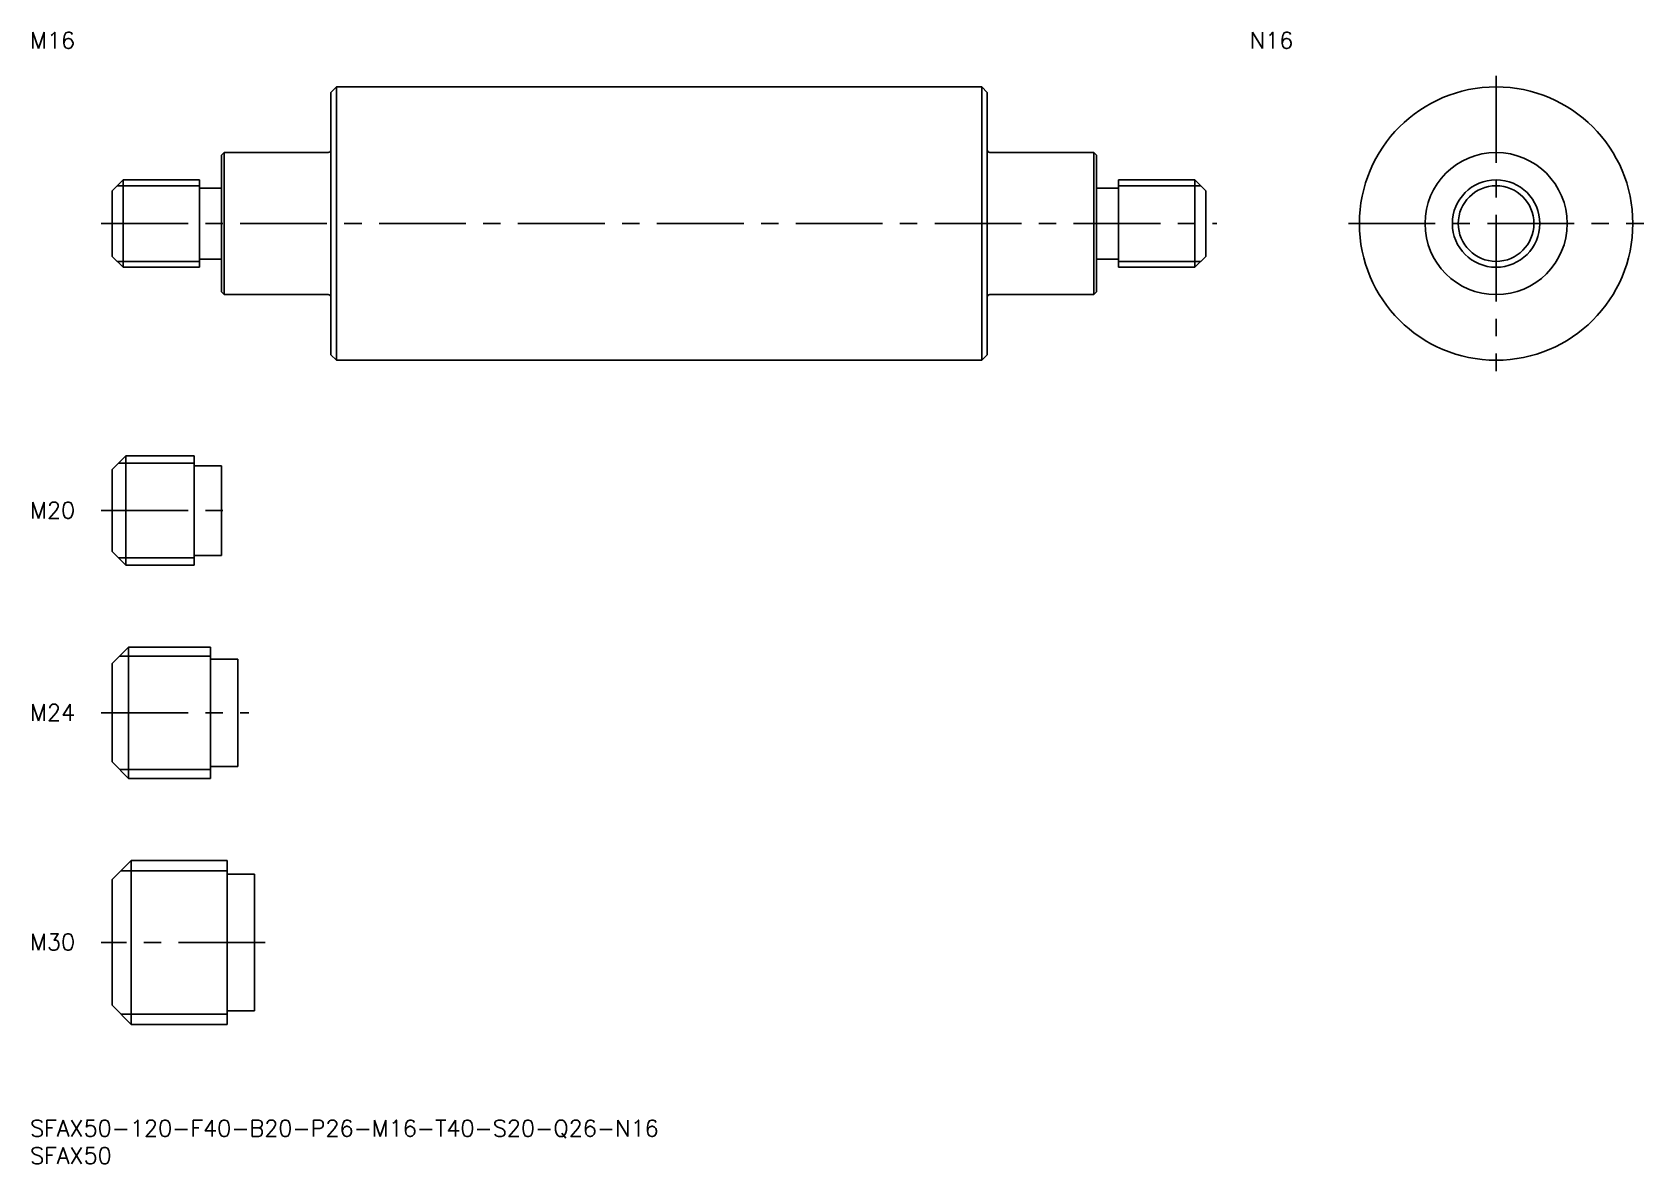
# Model space of a CAD drawing. Extents: x 0 to 295, y -8 to 199.
import ezdxf

# ---------------------------------------------------------------- set-up
doc = ezdxf.new("R2010")
doc.units = 0
doc.header["$LTSCALE"] = 0.5
doc.linetypes.add('CENTER', pattern=[50.8, 31.75, -6.35, 6.35, -6.35])
for name, color, linetype in [('MSM_CENTER', 1, 'CENTER'), ('MSM_CONTINUOUS', 7, 'CONTINUOUS'), ('MSM_NARROW', 5, 'CONTINUOUS'), ('MSM_PART_NUMBER', 7, 'CONTINUOUS')]:
    doc.layers.add(name, color=color, linetype=linetype)
doc.styles.get("Standard").update_dxf_attribs({"font": 'txt.shx', "height": 1, "bigfont": 'bigfont.shx'})

# ---------------------------------------------------------------- blocks, each defined once
blk = doc.blocks.new('*U12')
at = {"layer": 'MSM_PART_NUMBER'}
blk.add_text('SFAX50-120-F40-B20-P26-M16-T40-S20-Q26-N16', height=3, dxfattribs=at).set_placement((0, -3))
blk = doc.blocks.new('*U13')
at = {"layer": 'MSM_PART_NUMBER'}
blk.add_text('SFAX50', height=3, dxfattribs=at).set_placement((0, -8))
blk = doc.blocks.new('*U14')
at = {"layer": 'MSM_PART_NUMBER'}
blk.add_text('M30', height=3, dxfattribs=at).set_placement((0, 31.06))
blk = doc.blocks.new('*U15')
at = {"layer": 'MSM_PART_NUMBER'}
blk.add_text('M24', height=3, dxfattribs=at).set_placement((0, 73.06))
blk = doc.blocks.new('*U16')
at = {"layer": 'MSM_PART_NUMBER'}
blk.add_text('M20', height=3, dxfattribs=at).set_placement((0, 110.06))
blk = doc.blocks.new('*U17')
at = {"layer": 'MSM_PART_NUMBER'}
blk.add_text('M16', height=3, dxfattribs=at).set_placement((0, 196))
blk = doc.blocks.new('*U18')
at = {"layer": 'MSM_PART_NUMBER'}
blk.add_text('N16', height=3, rotation=360, dxfattribs=at).set_placement((223, 196))

msp = doc.modelspace()

# ---------------------------------------------------------------- linework, layer by layer
at = {"layer": 'MSM_CENTER'}
for p, q in [((268.06, 191), (268.06, 137)), ((13, 164), (217, 164)), ((241.06, 164), (295.06, 164)), ((13, 111.5), (37, 111.5)), ((13, 74.5), (40, 74.5)), ((43, 32.5), (13, 32.5))]:
    msp.add_line(p, q, dxfattribs=at)
at = {"layer": 'MSM_CONTINUOUS'}
for p, q in [((55, 188), (56, 189)), ((56, 189), (56, 139)), ((56, 189), (174, 189)), ((174, 189), (174, 139)), ((174, 189), (175, 188)), ((55, 188), (55, 140)), ((175, 188), (175, 140)), ((35.5, 177), (35, 176.5)), ((35.5, 177), (35.5, 151)), ((35.5, 177), (54.5, 177)), ((194.5, 177), (175.5, 177)), ((194.5, 177), (194.5, 151)), ((194.5, 177), (195, 176.5)), ((35, 176.5), (35, 151.5)), ((195, 176.5), (195, 151.5)), ((17, 172), (15, 170)), ((31, 172), (17, 172)), ((17, 156), (17, 172)), ((31, 172), (31, 156)), ((199, 172), (213, 172)), ((199, 172), (199, 156)), ((213, 172), (215, 170)), ((213, 156), (213, 172)), ((15, 158), (15, 170)), ((31, 170.5), (35, 170.5)), ((199, 170.5), (195, 170.5)), ((215, 158), (215, 170)), ((17, 156), (15, 158)), ((31, 157.5), (35, 157.5)), ((199, 157.5), (195, 157.5)), ((213, 156), (215, 158)), ((31, 156), (17, 156)), ((199, 156), (213, 156)), ((35.5, 151), (35, 151.5)), ((35.5, 151), (54.5, 151)), ((194.5, 151), (175.5, 151)), ((194.5, 151), (195, 151.5)), ((55, 140), (56, 139)), ((56, 139), (174, 139)), ((175, 140), (174, 139)), ((17.5, 121.5), (15, 119)), ((30, 121.5), (17.5, 121.5)), ((17.5, 121.5), (17.5, 101.5)), ((30, 121.5), (30, 101.5)), ((15, 104), (15, 119)), ((30, 119.7), (35, 119.7)), ((35, 119.7), (35, 103.3)), ((17.5, 101.5), (15, 104)), ((30, 103.3), (35, 103.3)), ((30, 101.5), (17.5, 101.5)), ((18, 86.5), (15, 83.5)), ((33, 86.5), (18, 86.5)), ((18, 62.5), (18, 86.5)), ((33, 86.5), (33, 62.5)), ((15, 65.5), (15, 83.5)), ((33, 84.3), (38, 84.3)), ((38, 84.3), (38, 64.7)), ((18, 62.5), (15, 65.5)), ((33, 62.5), (18, 62.5)), ((33, 64.7), (38, 64.7)), ((18.5, 47.5), (15, 44)), ((18.5, 47.5), (36, 47.5)), ((18.5, 17.5), (18.5, 47.5)), ((36, 47.5), (36, 17.5)), ((41, 45), (36, 45)), ((41, 45), (41, 20)), ((15, 44), (15, 21)), ((18.5, 17.5), (15, 21)), ((41, 20), (36, 20)), ((18.5, 17.5), (36, 17.5))]:
    msp.add_line(p, q, dxfattribs=at)
for radius in [25, 13, 8]:
    msp.add_circle((268.06, 164), radius, dxfattribs=at)
for centre, start, end in [((54.5, 177.5), 270, 0), ((175.5, 177.5), 180, 270), ((54.5, 150.5), 0, 90), ((175.5, 150.5), 90, 180)]:
    msp.add_arc(centre, 0.5, start, end, dxfattribs=at)
at = {"layer": 'MSM_NARROW'}
for p, q in [((31, 170.92), (15.92, 170.92)), ((199, 170.92), (214.08, 170.92)), ((31, 157.08), (15.92, 157.08)), ((199, 157.08), (214.08, 157.08)), ((30, 120.15), (16.15, 120.15)), ((30, 102.85), (16.15, 102.85)), ((33, 84.88), (16.38, 84.88)), ((33, 64.12), (16.38, 64.12)), ((16.61, 45.61), (36, 45.61)), ((16.61, 19.39), (36, 19.39))]:
    msp.add_line(p, q, dxfattribs=at)
msp.add_circle((268.06, 164), 6.92, dxfattribs=at)

# ---------------------------------------------------------------- block references
at = {"layer": 'MSM_CONTINUOUS'}
for name in ['*U17', '*U18', '*U16', '*U15', '*U14', '*U12', '*U13']:
    msp.add_blockref(name, (0, 0), dxfattribs=at)

doc.saveas('drawing.dxf')
